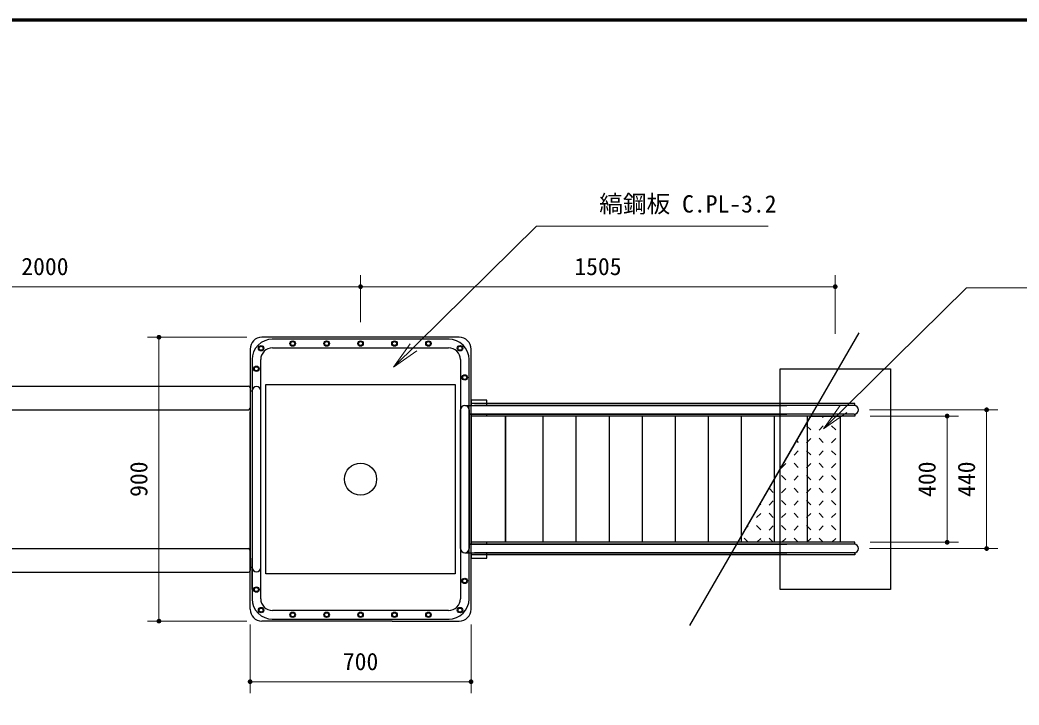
# Model space of a CAD drawing. Units: millimetres at full size, sheet at 1:30. Extents: x 450 to 12150, y 450 to 8460.
# Drawn here: x 4454 to 7619, y 6288 to 8460 of the extents above; entities that cross this region are included whole.
import ezdxf
from ezdxf.enums import TextEntityAlignment as Align

# ---------------------------------------------------------------- set-up
doc = ezdxf.new("R2010")
doc.units = ezdxf.units.MM
doc.header["$LTSCALE"] = 30
for name, color, linetype, lineweight in [('D-STR-DIM\u3000寸法線、寸法値', 7, 'Continuous', 13), ('D-STR-HTXT\u3000旗上げ', 7, 'Continuous', 13), ('D-STR\u3000構造物外形線', 1, 'Continuous', 25), ('D-TTL', 7, 'Continuous', 70)]:
    doc.layers.add(name, color=color, linetype=linetype, lineweight=lineweight)
doc.styles.add('ＭＳ ゴシック', font='')
doc.styles.get('ＭＳ ゴシック').set_extended_font_data('MS Gothic')

# ---------------------------------------------------------------- blocks, each defined once
blk = doc.blocks.new('filled_dot')
at = {"color": 0, "linetype": 'Continuous', "lineweight": -2, "const_width": 1.25}
blk.add_lwpolyline([(-0.625, 0, 1), (0.625, 0, 1)], format="xyb", close=True, dxfattribs=at)
blk = doc.blocks.new('open_arrow')
at = {"color": 0, "linetype": 'Continuous', "lineweight": -2}
blk.add_lwpolyline([(7.5, 1.25), (0, 0), (7.5, -1.25)], dxfattribs=at)

msp = doc.modelspace()

# ---------------------------------------------------------------- linework, layer by layer
at = {"layer": 'D-STR-DIM\u3000寸法線、寸法値'}
for p, q in [((5532.79, 7502.12), (5532.79, 7650.46)), ((5532.79, 7549.82), (5532.79, 7650.46)), ((7036.72, 7464.81), (7036.72, 7650.46)), ((5532.79, 7614.46), (3532.79, 7614.46)), ((5532.79, 7614.46), (7036.72, 7614.46)), ((5172.29, 7454.16), (4858.03, 7454.16)), ((4894.03, 7454.16), (4894.03, 6554.16)), ((7144.66, 7224.16), (7552.21, 7224.16)), ((7516.21, 6784.16), (7516.21, 7224.16)), ((7147.22, 7204.16), (7427.21, 7204.16)), ((7391.21, 6804.16), (7391.21, 7204.16)), ((7144.66, 6784.16), (7552.21, 6784.16)), ((7147.22, 6804.16), (7427.21, 6804.16)), ((5172.29, 6554.16), (4858.03, 6554.16)), ((5182.79, 6543.66), (5182.79, 6326.06)), ((5882.79, 6543.66), (5882.79, 6326.06)), ((5882.79, 6362.06), (5182.79, 6362.06))]:
    msp.add_line(p, q, dxfattribs=at)
at = {"layer": 'D-STR-HTXT\u3000旗上げ'}
for points in [[(5636.77, 7358.85), (6090.17, 7806.28), (6102.17, 7806.28), (6824.19, 7806.28), (6463.18, 7806.28)], [(6998.95, 7163.41), (7452.35, 7610.84), (7464.35, 7610.84), (8186.37, 7610.84), (7825.36, 7610.84)]]:
    msp.add_lwpolyline(points, dxfattribs=at)
at = {"layer": 'D-STR\u3000構造物外形線'}
for p, q in [((5229.08, 7442.96), (5217.87, 7436.97)), ((5845.29, 7454.16), (5220.29, 7454.16)), ((5241.24, 7446.65), (5229.08, 7442.96)), ((5252.56, 7447.76), (5241.24, 7446.65)), ((5632.79, 7447.76), (5252.56, 7447.76)), ((5813.03, 7447.76), (5632.79, 7447.76)), ((5824.34, 7446.65), (5813.03, 7447.76)), ((5836.5, 7442.96), (5824.34, 7446.65)), ((5847.71, 7436.97), (5836.5, 7442.96)), ((7111.14, 7468.39), (6575.1, 6539.94)), ((5182.79, 7416.66), (5182.79, 7217.76)), ((5193.99, 7407.87), (5190.31, 7395.71)), ((5199.99, 7419.08), (5193.99, 7407.87)), ((5208.05, 7428.91), (5199.99, 7419.08)), ((5217.87, 7436.97), (5208.05, 7428.91)), ((5253.89, 7420.56), (5811.69, 7420.56)), ((5857.53, 7428.91), (5847.71, 7436.97)), ((5865.6, 7419.08), (5857.53, 7428.91)), ((5871.59, 7407.87), (5865.6, 7419.08)), ((5875.28, 7395.71), (5871.59, 7407.87)), ((5882.79, 6591.66), (5882.79, 7416.66)), ((5190.31, 7395.71), (5189.19, 7384.4)), ((5189.19, 7384.4), (5189.19, 7004.16)), ((5216.39, 6625.26), (5216.39, 7383.06)), ((5849.19, 7383.06), (5849.19, 6625.26)), ((5876.39, 7384.4), (5875.28, 7395.71)), ((5876.39, 7004.16), (5876.39, 7384.4)), ((5189.19, 7354.16), (5189.19, 7254.16)), ((1402.79, 7299.16), (5177.79, 7299.16)), ((5182.79, 7294.16), (5182.79, 6714.16)), ((5182.79, 7284.16), (5189.19, 7284.16)), ((1402.79, 7224.16), (5177.79, 7224.16)), ((5182.79, 6591.66), (5182.79, 7217.76)), ((5849.59, 6784.16), (5849.59, 7224.16)), ((5863.15, 7237.76), (6882.75, 7237.76)), ((5876.75, 7224.16), (5876.75, 6784.16)), ((5876.79, 7224.16), (5876.79, 6784.16)), ((5882.75, 7244.16), (5882.75, 7237.76)), ((5882.79, 7244.16), (5882.79, 7237.76)), ((7099.22, 7237.76), (5893.22, 7237.76)), ((7096.66, 7210.56), (5876.75, 7210.56)), ((5876.75, 7210.56), (6882.75, 7210.56)), ((5882.75, 7210.56), (5882.75, 6797.76)), ((5882.75, 7204.16), (5882.75, 6804.16)), ((5882.79, 7210.56), (5882.79, 6797.76)), ((5882.79, 7204.16), (5882.79, 6804.16)), ((5932.75, 7204.16), (5932.75, 7210.56)), ((5992.43, 7204.16), (5992.43, 6804.16)), ((5992.43, 6804.16), (5992.43, 7204.16)), ((6110.57, 7204.16), (6110.57, 6804.16)), ((6215.22, 7204.16), (6215.22, 6804.16)), ((6319.87, 7204.16), (6319.87, 6804.16)), ((6424.52, 7204.16), (6424.52, 6804.16)), ((6529.17, 7204.16), (6529.17, 6804.16)), ((6633.82, 7204.16), (6633.82, 6804.16)), ((6738.47, 7204.16), (6738.47, 6804.16)), ((6843.12, 7204.16), (6843.12, 6804.16)), ((6947.77, 7204.16), (6947.77, 6804.16)), ((6994.36, 7204.16), (6998.61, 7199.91)), ((7024.77, 7198.94), (7029.99, 7204.16)), ((7052.42, 7204.16), (7052.42, 6804.16)), ((6945.58, 7173.75), (6959.01, 7160.31)), ((6985.18, 7159.35), (6998.61, 7172.78)), ((7024.77, 7173.75), (7038.21, 7160.31)), ((6913.71, 7126.43), (6919.42, 7120.72)), ((6945.58, 7119.75), (6959.01, 7133.18)), ((6985.18, 7134.15), (6998.61, 7120.72)), ((7024.77, 7119.75), (7038.21, 7133.18)), ((6905.98, 7080.15), (6919.42, 7093.59)), ((6945.58, 7094.55), (6959.01, 7081.12)), ((6985.18, 7080.15), (6998.61, 7093.59)), ((7024.77, 7094.55), (7038.21, 7081.12)), ((6866.38, 7040.55), (6879.82, 7053.99)), ((6905.98, 7054.95), (6919.42, 7041.52)), ((6945.58, 7040.55), (6959.01, 7053.99)), ((6985.18, 7054.95), (6998.61, 7041.52)), ((7024.77, 7040.55), (7038.21, 7053.99)), ((5189.19, 7004.16), (5189.19, 6623.93)), ((5876.39, 6623.93), (5876.39, 7004.16)), ((6866.38, 7015.36), (6879.82, 7001.92)), ((6905.98, 7000.95), (6919.42, 7014.39)), ((6945.58, 7015.36), (6959.01, 7001.92)), ((6985.18, 7000.95), (6998.61, 7014.39)), ((7024.77, 7015.36), (7038.21, 7001.92)), ((6826.78, 6975.76), (6840.22, 6962.32)), ((6866.38, 6961.36), (6879.82, 6974.79)), ((6905.98, 6975.76), (6919.42, 6962.32)), ((6945.58, 6961.36), (6959.01, 6974.79)), ((6985.18, 6975.76), (6998.61, 6962.32)), ((7024.77, 6961.36), (7038.21, 6974.79)), ((6826.78, 6921.76), (6840.22, 6935.19)), ((6866.38, 6936.16), (6879.82, 6922.73)), ((6905.98, 6921.76), (6919.42, 6935.19)), ((6945.58, 6936.16), (6959.01, 6922.73)), ((6985.18, 6921.76), (6998.61, 6935.19)), ((7024.77, 6936.16), (7038.21, 6922.73)), ((6797.75, 6925.59), (6800.62, 6922.73)), ((6787.19, 6882.16), (6800.62, 6895.6)), ((6826.78, 6896.56), (6840.22, 6883.13)), ((6866.38, 6882.16), (6879.82, 6895.6)), ((6905.98, 6896.56), (6919.42, 6883.13)), ((6945.58, 6882.16), (6959.01, 6895.6)), ((6985.18, 6896.56), (6998.61, 6883.13)), ((7024.77, 6882.16), (7038.21, 6895.6)), ((6752.86, 6847.83), (6761.02, 6856)), ((6787.19, 6856.97), (6800.62, 6843.53)), ((6826.78, 6842.56), (6840.22, 6856)), ((6866.38, 6856.97), (6879.82, 6843.53)), ((6905.98, 6842.56), (6919.42, 6856)), ((6945.58, 6856.97), (6959.01, 6843.53)), ((6985.18, 6842.56), (6998.61, 6856)), ((7024.77, 6856.97), (7038.21, 6843.53)), ((6747.59, 6817.37), (6760.79, 6804.16)), ((6788.38, 6804.16), (6800.62, 6816.4)), ((6826.78, 6817.37), (6839.99, 6804.16)), ((6867.58, 6804.16), (6879.82, 6816.4)), ((6905.98, 6817.37), (6919.19, 6804.16)), ((6946.78, 6804.16), (6959.01, 6816.4)), ((6985.18, 6817.37), (6998.38, 6804.16)), ((7025.97, 6804.16), (7038.21, 6816.4)), ((1402.79, 6784.16), (5177.79, 6784.16)), ((7096.66, 6797.76), (5876.75, 6797.76)), ((5876.75, 6797.76), (6882.75, 6797.76)), ((5932.75, 6797.76), (5932.75, 6804.16)), ((5189.19, 6654.16), (5189.19, 6754.16)), ((5863.15, 6770.56), (6882.75, 6770.56)), ((7099.22, 6770.56), (5893.22, 6770.56)), ((5189.19, 6724.16), (5182.79, 6724.16)), ((1402.79, 6709.16), (5177.79, 6709.16)), ((5189.19, 6623.93), (5190.31, 6612.61)), ((5875.28, 6612.61), (5876.39, 6623.93)), ((5190.31, 6612.61), (5193.99, 6600.45)), ((5193.99, 6600.45), (5199.99, 6589.24)), ((5199.99, 6589.24), (5208.05, 6579.42)), ((5811.69, 6587.76), (5253.89, 6587.76)), ((5857.53, 6579.42), (5865.6, 6589.24)), ((5865.6, 6589.24), (5871.59, 6600.45)), ((5871.59, 6600.45), (5875.28, 6612.61)), ((5208.05, 6579.42), (5217.87, 6571.36)), ((5217.87, 6571.36), (5229.08, 6565.37)), ((5632.79, 6554.16), (5220.29, 6554.16)), ((5229.08, 6565.37), (5241.24, 6561.68)), ((5241.24, 6561.68), (5252.56, 6560.56)), ((5252.56, 6560.56), (5632.79, 6560.56)), ((5632.79, 6560.56), (5813.03, 6560.56)), ((5632.79, 6554.16), (5845.29, 6554.16)), ((5813.03, 6560.56), (5824.34, 6561.68)), ((5824.34, 6561.68), (5836.5, 6565.37)), ((5836.5, 6565.37), (5847.71, 6571.36)), ((5847.71, 6571.36), (5857.53, 6579.42))]:
    msp.add_line(p, q, dxfattribs=at)
for points in [[(6861.72, 7354.16), (7211.72, 7354.16), (7211.72, 6654.16), (6861.72, 6654.16)], [(5232.79, 7304.16), (5832.79, 7304.16), (5832.79, 6704.16), (5232.79, 6704.16)], [(7052.42, 7204.16), (7052.42, 6804.16), (6727.65, 6804.16), (6958.59, 7204.16)]]:
    msp.add_lwpolyline(points, close=True, dxfattribs=at)
for points in [[(5932.75, 7237.76), (5932.75, 7254.16), (5882.75, 7254.16), (5882.75, 7244.16)], [(7099.22, 7237.52), (7099.22, 7244.16), (5882.75, 7244.16), (5882.75, 7237.76)], [(5876.39, 6804.16), (5876.39, 7004.16), (5876.39, 7204.16)], [(7099.22, 7210.81), (7099.22, 7204.16), (5882.75, 7204.16), (5882.75, 7210.56)], [(7099.22, 6797.52), (7099.22, 6804.16), (5882.75, 6804.16), (5882.75, 6797.76)], [(7099.22, 6770.81), (7099.22, 6764.16), (5882.75, 6764.16), (5882.75, 6770.56)], [(5882.75, 6770.56), (5882.75, 6754.16), (5932.75, 6754.16), (5932.75, 6770.56)]]:
    msp.add_lwpolyline(points, dxfattribs=at)
for centre, radius in [((5317.79, 7434.16), 8.65), ((5317.79, 7434.16), 6.35), ((5425.29, 7434.16), 8.65), ((5425.29, 7434.16), 6.35), ((5532.79, 7434.16), 8.65), ((5532.79, 7434.16), 6.35), ((5640.29, 7434.16), 8.65), ((5640.29, 7434.16), 6.35), ((5747.79, 7434.16), 8.65), ((5747.79, 7434.16), 6.35), ((5217.71, 7419.24), 8.65), ((5217.71, 7419.24), 6.35), ((5847.87, 7419.24), 8.65), ((5847.87, 7419.24), 6.35), ((5202.79, 7354.16), 8.65), ((5202.79, 7354.16), 6.35), ((5862.79, 7326.66), 8.65), ((5862.79, 7326.66), 6.35), ((5532.79, 7004.16), 50.8), ((5862.79, 6681.66), 8.65), ((5862.79, 6681.66), 6.35), ((5202.79, 6654.16), 8.65), ((5202.79, 6654.16), 6.35), ((5217.71, 6589.08), 8.65), ((5217.71, 6589.08), 6.35), ((5847.87, 6589.08), 8.65), ((5847.87, 6589.08), 6.35), ((5317.79, 6574.16), 8.65), ((5317.79, 6574.16), 6.35), ((5425.29, 6574.16), 8.65), ((5425.29, 6574.16), 6.35), ((5532.79, 6574.16), 8.65), ((5532.79, 6574.16), 6.35), ((5640.29, 6574.16), 8.65), ((5640.29, 6574.16), 6.35), ((5747.79, 6574.16), 8.65), ((5747.79, 6574.16), 6.35)]:
    msp.add_circle(centre, radius, dxfattribs=at)
for centre, radius, start, end in [((5220.29, 7416.66), 37.5, 90, 180), ((5845.29, 7416.66), 37.5, 0, 90), ((5253.89, 7383.06), 37.5, 90, 180), ((5811.69, 7383.06), 37.5, 0, 90), ((5177.79, 7294.16), 5, 0, 90), ((5202.79, 7284.16), 13.6, 0, 180), ((5177.79, 7229.16), 5, 270, 0), ((5863.19, 7224.16), 13.6, 0, 180), ((7096.66, 7224.16), 13.6, 270, 90), ((5177.79, 6779.16), 5, 0, 90), ((5863.19, 6784.16), 13.6, 180, 0), ((7096.66, 6784.16), 13.6, 270, 90), ((5177.79, 6714.16), 5, 270, 0), ((5202.79, 6724.16), 13.6, 180, 0), ((5253.89, 6625.26), 37.5, 180, 270), ((5811.69, 6625.26), 37.5, 270, 0), ((5220.29, 6591.66), 37.5, 180, 270), ((5845.29, 6591.66), 37.5, 270, 0)]:
    msp.add_arc(centre, radius, start, end, dxfattribs=at)
at = {"layer": 'D-TTL'}
msp.add_lwpolyline([(450, 450), (450, 8460), (12150, 8460), (12150, 450)], close=True, dxfattribs=at)

# ---------------------------------------------------------------- block references
at = {"layer": 'D-STR-DIM\u3000寸法線、寸法値', "xscale": 6, "yscale": 6}
for p, rotation in [((5532.79, 7614.46), 180), ((7036.72, 7614.46), 180), ((4894.03, 7454.16), 270), ((7516.21, 7224.16), 270), ((7391.21, 7204.16), 270), ((7391.21, 6804.16), 90), ((7516.21, 6784.16), 90), ((4894.03, 6554.16), 90), ((5882.79, 6362.06), 180)]:
    msp.add_blockref('filled_dot', p, dxfattribs=dict(at, rotation=rotation))
for p in [(5532.79, 7614.46), (5182.79, 6362.06)]:
    msp.add_blockref('filled_dot', p, dxfattribs=at)
at = {"layer": 'D-STR-HTXT\u3000旗上げ', "xscale": 12, "yscale": 12, "rotation": 44.6}
for p in [(5636.77, 7358.85), (6998.95, 7163.41)]:
    msp.add_blockref('open_arrow', p, dxfattribs=at)

# ---------------------------------------------------------------- texts
at = {"layer": 'D-STR-DIM\u3000寸法線、寸法値', "style": 'ＭＳ ゴシック'}
for s, p in [('2000', (4532.79, 7678.59)), ('1505', (6284.76, 7678.59)), ('700', (5532.79, 6426.2))]:
    msp.add_text(s, height=54.99, dxfattribs=at).set_placement(p, align=Align.MIDDLE_CENTER)
for s, p in [('900', (4829.9, 7004.16)), ('400', (7327.08, 7004.16)), ('440', (7452.08, 7004.16))]:
    msp.add_text(s, height=54.99, rotation=90, dxfattribs=at).set_placement(p, align=Align.MIDDLE_CENTER)
at = {"layer": 'D-STR-HTXT\u3000旗上げ', "style": 'ＭＳ ゴシック'}
msp.add_text('縞鋼板 C.PL-3.2', height=54.99, dxfattribs=at).set_placement((6850.63, 7832.92), align=Align.BOTTOM_RIGHT)

doc.saveas('drawing.dxf')
